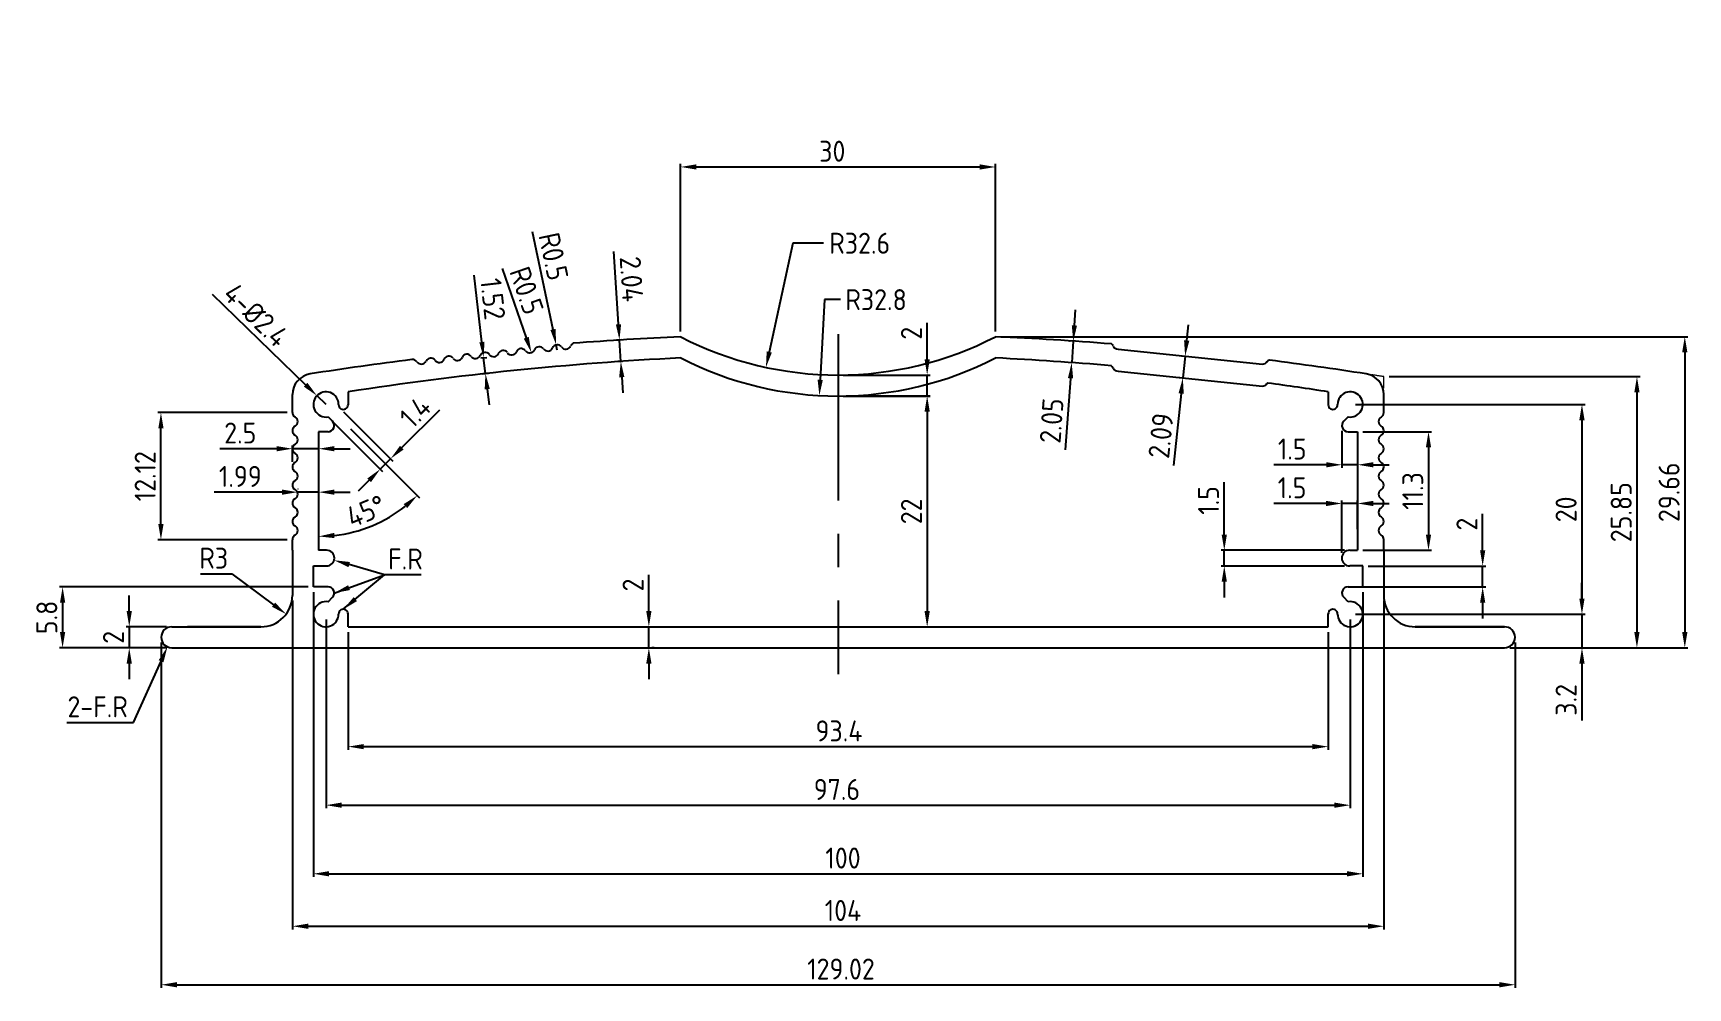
# Model space of a CAD drawing. Header units: millimetres. Extents: x 683 to 840, y 432 to 523.
import ezdxf

# ---------------------------------------------------------------- set-up
doc = ezdxf.new("R2010")
doc.units = ezdxf.units.MM
doc.header["$LTSCALE"] = 0.5
doc.linetypes.add('CENTER', pattern=[50.8, 31.75, -6.35, 6.35, -6.35])
doc.linetypes.add('HIDDEN', pattern=[9.525, 6.35, -3.175])
doc.layers.add('图层1', color=7, linetype='Continuous', lineweight=15)
doc.styles.get("Standard").update_dxf_attribs({"font": 'isocp2.shx'})
doc.dimstyles.new('比例1.5-1', dxfattribs={"dimtxt": 2, "dimasz": 1.5, "dimexe": 0.3, "dimexo": 0.5, "dimgap": 0.5, "dimtad": 1, "dimdsep": 46, "dimtxsty": 'Standard', "dimcen": 0, "dimclrd": 5, "dimclre": 5, "dimadec": 3, "dimazin": 2, "dimtfac": 1, "dimtmove": 0, "dimatfit": 3, "dimfxl": 0, "dimarcsym": 0})
doc.dimstyles.new('比例1.5-1$4', dxfattribs={"dimtxt": 2, "dimasz": 1.5, "dimexe": 0.3, "dimexo": 0.5, "dimgap": 0.5, "dimtad": 1, "dimtih": 1, "dimtoh": 1, "dimdsep": 46, "dimtxsty": 'Standard', "dimcen": 0, "dimclrd": 5, "dimclre": 5, "dimadec": 3, "dimazin": 2, "dimtfac": 1, "dimtofl": 0, "dimtmove": 0, "dimatfit": 3, "dimfxl": 0, "dimarcsym": 0})

# ---------------------------------------------------------------- blocks, each defined once
blk = doc.blocks.new('*D3')
at = {"layer": 'Defpoints', "color": 0}
for p in [(712.71, 466.12), (806.1, 466.12), (806.1, 454.7)]:
    blk.add_point(p, dxfattribs=at)
at = {"layer": '图层1', "color": 5, "lineweight": -2}
for p, q in [((712.71, 465.62), (712.71, 454.4)), ((806.1, 465.62), (806.1, 454.4)), ((714.21, 454.7), (804.6, 454.7))]:
    blk.add_line(p, q, dxfattribs=at)
at = {"layer": '图层1', "color": 5}
for points in [[(714.21, 454.95), (714.21, 454.45), (712.71, 454.7)], [(804.6, 454.95), (804.6, 454.45), (806.1, 454.7)]]:
    blk.add_solid(points, dxfattribs=at)
at = {"layer": '图层1', "color": 0, "insert": (759.49, 456.2), "char_height": 2, "attachment_point": 5}
blk.add_mtext('93.4', dxfattribs=at)
blk = doc.blocks.new('*D4')
at = {"layer": 'Defpoints', "color": 0}
for p in [(710.61, 467.32), (808.2, 467.32), (808.2, 449.12)]:
    blk.add_point(p, dxfattribs=at)
at = {"layer": '图层1', "color": 5, "lineweight": -2}
for p, q in [((710.61, 466.82), (710.61, 448.82)), ((808.2, 466.82), (808.2, 448.82)), ((712.11, 449.12), (806.7, 449.12))]:
    blk.add_line(p, q, dxfattribs=at)
at = {"layer": '图层1', "color": 5}
for points in [[(712.11, 449.37), (712.11, 448.87), (710.61, 449.12)], [(806.7, 449.37), (806.7, 448.87), (808.2, 449.12)]]:
    blk.add_solid(points, dxfattribs=at)
at = {"layer": '图层1', "color": 0, "insert": (759.29, 450.62), "char_height": 2, "attachment_point": 5}
blk.add_mtext('97.6', dxfattribs=at)
blk = doc.blocks.new('*D5')
at = {"layer": 'Defpoints', "color": 0}
for p in [(709.41, 469.92), (809.4, 469.92), (809.4, 442.58)]:
    blk.add_point(p, dxfattribs=at)
at = {"layer": '图层1', "color": 5, "lineweight": -2}
for p, q in [((709.41, 469.42), (709.41, 442.28)), ((809.4, 469.42), (809.4, 442.28)), ((710.91, 442.58), (807.9, 442.58))]:
    blk.add_line(p, q, dxfattribs=at)
at = {"layer": '图层1', "color": 5}
for points in [[(710.91, 442.83), (710.91, 442.33), (709.41, 442.58)], [(807.9, 442.83), (807.9, 442.33), (809.4, 442.58)]]:
    blk.add_solid(points, dxfattribs=at)
at = {"layer": '图层1', "color": 0, "insert": (759.87, 444.08), "char_height": 2, "attachment_point": 5}
blk.add_mtext('100', dxfattribs=at)
blk = doc.blocks.new('*D6')
at = {"layer": 'Defpoints', "color": 0}
for p in [(707.41, 469.12), (811.4, 469.12), (811.4, 437.58)]:
    blk.add_point(p, dxfattribs=at)
at = {"layer": '图层1', "color": 5, "lineweight": -2}
for p, q in [((707.41, 468.62), (707.41, 437.28)), ((811.4, 468.62), (811.4, 437.28)), ((708.91, 437.58), (809.9, 437.58))]:
    blk.add_line(p, q, dxfattribs=at)
at = {"layer": '图层1', "color": 5}
for points in [[(708.91, 437.83), (708.91, 437.33), (707.41, 437.58)], [(809.9, 437.83), (809.9, 437.33), (811.4, 437.58)]]:
    blk.add_solid(points, dxfattribs=at)
at = {"layer": '图层1', "color": 0, "insert": (759.87, 439.08), "char_height": 2, "attachment_point": 5}
blk.add_mtext('104', dxfattribs=at)
blk = doc.blocks.new('*D1')
at = {"layer": 'Defpoints', "color": 0}
for p in [(694.9, 465.14), (823.92, 465.14), (823.92, 432)]:
    blk.add_point(p, dxfattribs=at)
at = {"layer": '图层1', "color": 5, "lineweight": -2}
for p, q in [((694.9, 464.64), (694.9, 431.7)), ((823.92, 464.64), (823.92, 431.7)), ((696.4, 432), (822.42, 432))]:
    blk.add_line(p, q, dxfattribs=at)
at = {"layer": '图层1', "color": 5}
for points in [[(696.4, 432.25), (696.4, 431.75), (694.9, 432)], [(822.42, 432.25), (822.42, 431.75), (823.92, 432)]]:
    blk.add_solid(points, dxfattribs=at)
at = {"layer": '图层1', "color": 0, "insert": (759.68, 433.5), "char_height": 2, "attachment_point": 5}
blk.add_mtext('129.02', dxfattribs=at)
blk = doc.blocks.new('*D7')
at = {"layer": 'Defpoints', "color": 0}
for p in [(808.9, 484.72), (808.9, 473.42), (815.66, 473.42)]:
    blk.add_point(p, dxfattribs=at)
at = {"layer": '图层1', "color": 5, "lineweight": -2}
for p, q in [((809.4, 484.72), (815.96, 484.72)), ((815.66, 483.22), (815.66, 474.92)), ((809.4, 473.42), (815.96, 473.42))]:
    blk.add_line(p, q, dxfattribs=at)
at = {"layer": '图层1', "color": 5}
for points in [[(815.41, 483.22), (815.91, 483.22), (815.66, 484.72)], [(815.41, 474.92), (815.91, 474.92), (815.66, 473.42)]]:
    blk.add_solid(points, dxfattribs=at)
at = {"layer": '图层1', "color": 0, "insert": (814.16, 479.07), "char_height": 2, "attachment_point": 5, "rotation": 90}
blk.add_mtext('11.3', dxfattribs=at)
blk = doc.blocks.new('*D8')
at = {"layer": 'Defpoints', "color": 0}
for p in [(809.4, 471.92), (820.82, 471.92), (807.63, 469.92)]:
    blk.add_point(p, dxfattribs=at)
at = {"layer": '图层1', "color": 5, "lineweight": -2}
for p, q in [((820.82, 473.42), (820.82, 476.89)), ((809.9, 471.92), (821.12, 471.92)), ((820.82, 469.92), (820.82, 471.92)), ((808.13, 469.92), (821.12, 469.92)), ((820.82, 468.42), (820.82, 466.92))]:
    blk.add_line(p, q, dxfattribs=at)
at = {"layer": '图层1', "color": 5}
for points in [[(820.57, 473.42), (821.07, 473.42), (820.82, 471.92)], [(820.57, 468.42), (821.07, 468.42), (820.82, 469.92)]]:
    blk.add_solid(points, dxfattribs=at)
at = {"layer": '图层1', "color": 0, "insert": (819.32, 475.91), "char_height": 2, "attachment_point": 5, "rotation": 90}
blk.add_mtext('2', dxfattribs=at)
blk = doc.blocks.new('*D9')
at = {"layer": 'Defpoints', "color": 0}
for p in [(796.2, 473.42), (808.15, 473.42), (808.15, 471.92)]:
    blk.add_point(p, dxfattribs=at)
at = {"layer": '图层1', "color": 5, "lineweight": -2}
for p, q in [((796.2, 474.92), (796.2, 479.91)), ((807.65, 473.42), (795.9, 473.42)), ((796.2, 471.92), (796.2, 473.42)), ((807.65, 471.92), (795.9, 471.92)), ((796.2, 470.42), (796.2, 468.92))]:
    blk.add_line(p, q, dxfattribs=at)
at = {"layer": '图层1', "color": 5}
for points in [[(795.95, 474.92), (796.45, 474.92), (796.2, 473.42)], [(795.95, 470.42), (796.45, 470.42), (796.2, 471.92)]]:
    blk.add_solid(points, dxfattribs=at)
at = {"layer": '图层1', "color": 0, "insert": (794.7, 478.17), "char_height": 2, "attachment_point": 5, "rotation": 90}
blk.add_mtext('1.5', dxfattribs=at)
blk = doc.blocks.new('*D10')
at = {"layer": 'Defpoints', "color": 0}
for p in [(808.2, 487.32), (808.2, 467.32), (830.28, 467.32)]:
    blk.add_point(p, dxfattribs=at)
at = {"layer": '图层1', "color": 5, "lineweight": -2}
for p, q in [((808.7, 487.32), (830.58, 487.32)), ((830.28, 485.82), (830.28, 468.82)), ((808.7, 467.32), (830.58, 467.32))]:
    blk.add_line(p, q, dxfattribs=at)
at = {"layer": '图层1', "color": 5}
for points in [[(830.03, 485.82), (830.53, 485.82), (830.28, 487.32)], [(830.03, 468.82), (830.53, 468.82), (830.28, 467.32)]]:
    blk.add_solid(points, dxfattribs=at)
at = {"layer": '图层1', "color": 0, "insert": (828.77, 477.32), "char_height": 2, "attachment_point": 5, "rotation": 90}
blk.add_mtext('20', dxfattribs=at)
blk = doc.blocks.new('*D11')
at = {"layer": 'Defpoints', "color": 0}
for p in [(811.4, 489.97), (822.9, 464.12), (835.52, 464.12)]:
    blk.add_point(p, dxfattribs=at)
at = {"layer": '图层1', "color": 5, "lineweight": -2}
for p, q in [((811.9, 489.97), (835.82, 489.97)), ((835.52, 488.47), (835.52, 465.62)), ((823.4, 464.12), (835.82, 464.12))]:
    blk.add_line(p, q, dxfattribs=at)
at = {"layer": '图层1', "color": 5}
for points in [[(835.27, 488.47), (835.77, 488.47), (835.52, 489.97)], [(835.27, 465.62), (835.77, 465.62), (835.52, 464.12)]]:
    blk.add_solid(points, dxfattribs=at)
at = {"layer": '图层1', "color": 0, "insert": (834.02, 477.05), "char_height": 2, "attachment_point": 5, "rotation": 90}
blk.add_mtext('25.85', dxfattribs=at)
blk = doc.blocks.new('*D12')
at = {"layer": 'Defpoints', "color": 0}
for p in [(774.4, 493.78), (822.9, 464.12), (840.08, 464.12)]:
    blk.add_point(p, dxfattribs=at)
at = {"layer": '图层1', "color": 5, "lineweight": -2}
for p, q in [((774.9, 493.78), (840.38, 493.78)), ((840.08, 492.28), (840.08, 465.62)), ((823.4, 464.12), (840.38, 464.12))]:
    blk.add_line(p, q, dxfattribs=at)
at = {"layer": '图层1', "color": 5}
for points in [[(839.83, 492.28), (840.33, 492.28), (840.08, 493.78)], [(839.83, 465.62), (840.33, 465.62), (840.08, 464.12)]]:
    blk.add_solid(points, dxfattribs=at)
at = {"layer": '图层1', "color": 0, "insert": (838.58, 478.95), "char_height": 2, "attachment_point": 5, "rotation": 90}
blk.add_mtext('29.66', dxfattribs=at)
blk = doc.blocks.new('*D13')
at = {"layer": 'Defpoints', "color": 0}
for p in [(774.4, 509.96), (744.4, 493.78), (774.4, 493.78)]:
    blk.add_point(p, dxfattribs=at)
at = {"layer": '图层1', "color": 5, "lineweight": -2}
for p, q in [((744.4, 494.28), (744.4, 510.26)), ((745.9, 509.96), (772.9, 509.96)), ((774.4, 494.28), (774.4, 510.26))]:
    blk.add_line(p, q, dxfattribs=at)
at = {"layer": '图层1', "color": 5}
for points in [[(745.9, 510.21), (745.9, 509.71), (744.4, 509.96)], [(772.9, 510.21), (772.9, 509.71), (774.4, 509.96)]]:
    blk.add_solid(points, dxfattribs=at)
at = {"layer": '图层1', "color": 0, "insert": (758.85, 511.46), "char_height": 2, "attachment_point": 5}
blk.add_mtext('30', dxfattribs=at)
blk = doc.blocks.new('*D14')
at = {"layer": 'Defpoints', "color": 0}
for p in [(759.4, 522.72), (752.53, 490.86)]:
    blk.add_point(p, dxfattribs=at)
at = {"layer": '图层1', "color": 5, "lineweight": -2}
for p, q in [((755.08, 502.69), (752.85, 492.32)), ((758.01, 502.69), (755.08, 502.69))]:
    blk.add_line(p, q, dxfattribs=at)
at = {"layer": '图层1', "color": 5}
blk.add_solid([(752.6, 492.38), (753.09, 492.27), (752.53, 490.86)], dxfattribs=at)
at = {"layer": '图层1', "color": 0, "insert": (761.46, 502.69), "char_height": 2, "attachment_point": 5}
blk.add_mtext('R32.6', dxfattribs=at)
blk = doc.blocks.new('*D15')
at = {"layer": 'Defpoints', "color": 0}
for p in [(695.91, 466.12), (691.86, 464.12), (695.91, 464.12)]:
    blk.add_point(p, dxfattribs=at)
at = {"layer": '图层1', "color": 5, "lineweight": -2}
for p, q in [((691.86, 467.62), (691.86, 469.12)), ((695.41, 466.12), (691.56, 466.12)), ((691.86, 466.12), (691.86, 464.12)), ((695.41, 464.12), (691.56, 464.12)), ((691.86, 462.62), (691.86, 461.12))]:
    blk.add_line(p, q, dxfattribs=at)
at = {"layer": '图层1', "color": 5}
for points in [[(691.61, 467.62), (692.11, 467.62), (691.86, 466.12)], [(691.61, 462.62), (692.11, 462.62), (691.86, 464.12)]]:
    blk.add_solid(points, dxfattribs=at)
at = {"layer": '图层1', "color": 0, "insert": (690.36, 465.12), "char_height": 2, "attachment_point": 5, "rotation": 90}
blk.add_mtext('2', dxfattribs=at)
blk = doc.blocks.new('*D16')
at = {"layer": 'Defpoints', "color": 0}
for p in [(709.41, 469.92), (685.51, 464.12), (695.91, 464.12)]:
    blk.add_point(p, dxfattribs=at)
at = {"layer": '图层1', "color": 5, "lineweight": -2}
for p, q in [((708.91, 469.92), (685.21, 469.92)), ((685.51, 468.42), (685.51, 465.62)), ((695.41, 464.12), (685.21, 464.12))]:
    blk.add_line(p, q, dxfattribs=at)
at = {"layer": '图层1', "color": 5}
for points in [[(685.26, 468.42), (685.76, 468.42), (685.51, 469.92)], [(685.26, 465.62), (685.76, 465.62), (685.51, 464.12)]]:
    blk.add_solid(points, dxfattribs=at)
at = {"layer": '图层1', "color": 0, "insert": (684.01, 467.02), "char_height": 2, "attachment_point": 5, "rotation": 90}
blk.add_mtext('5.8', dxfattribs=at)
blk = doc.blocks.new('*D17')
at = {"layer": 'Defpoints', "color": 0}
for p in [(694.88, 486.54), (707.41, 486.54), (707.41, 474.42)]:
    blk.add_point(p, dxfattribs=at)
at = {"layer": '图层1', "color": 5, "lineweight": -2}
for p, q in [((706.91, 486.54), (694.58, 486.54)), ((694.88, 475.92), (694.88, 485.04)), ((706.91, 474.42), (694.58, 474.42))]:
    blk.add_line(p, q, dxfattribs=at)
at = {"layer": '图层1', "color": 5}
for points in [[(694.63, 485.04), (695.13, 485.04), (694.88, 486.54)], [(694.63, 475.92), (695.13, 475.92), (694.88, 474.42)]]:
    blk.add_solid(points, dxfattribs=at)
at = {"layer": '图层1', "color": 0, "insert": (693.38, 480.48), "char_height": 2, "attachment_point": 5, "rotation": 90}
blk.add_mtext('12.12', dxfattribs=at)
blk = doc.blocks.new('*D2')
at = {"layer": 'Defpoints', "color": 0}
for p in [(759.67, 488.13), (759.67, 466.12), (767.89, 466.12)]:
    blk.add_point(p, dxfattribs=at)
at = {"layer": '图层1', "color": 5, "lineweight": -2}
for p, q in [((760.17, 488.13), (768.19, 488.13)), ((767.89, 486.63), (767.89, 467.62)), ((760.17, 466.12), (768.19, 466.12))]:
    blk.add_line(p, q, dxfattribs=at)
at = {"layer": '图层1', "color": 5}
for points in [[(767.64, 486.63), (768.14, 486.63), (767.89, 488.13)], [(767.64, 467.62), (768.14, 467.62), (767.89, 466.12)]]:
    blk.add_solid(points, dxfattribs=at)
at = {"layer": '图层1', "color": 0, "insert": (766.39, 477.13), "char_height": 2, "attachment_point": 5, "rotation": 90}
blk.add_mtext('22', dxfattribs=at)
blk = doc.blocks.new('*D18')
at = {"layer": 'Defpoints', "color": 0}
for p in [(826.55, 467.32), (826.82, 464.12), (830.28, 464.12)]:
    blk.add_point(p, dxfattribs=at)
at = {"layer": '图层1', "color": 5, "lineweight": -2}
for p, q in [((830.28, 468.82), (830.28, 470.32)), ((827.05, 467.32), (830.58, 467.32)), ((830.28, 467.32), (830.28, 464.12)), ((827.32, 464.12), (830.58, 464.12)), ((830.28, 462.62), (830.28, 457.2))]:
    blk.add_line(p, q, dxfattribs=at)
at = {"layer": '图层1', "color": 5}
for points in [[(830.03, 468.82), (830.53, 468.82), (830.28, 467.32)], [(830.03, 462.62), (830.53, 462.62), (830.28, 464.12)]]:
    blk.add_solid(points, dxfattribs=at)
at = {"layer": '图层1', "color": 0, "insert": (828.77, 459.16), "char_height": 2, "attachment_point": 5, "rotation": 90}
blk.add_mtext('3.2', dxfattribs=at)
blk = doc.blocks.new('*D19')
at = {"layer": 'Defpoints', "color": 0}
for p in [(741.37, 466.12), (741.57, 466.12), (741.37, 464.12)]:
    blk.add_point(p, dxfattribs=at)
at = {"layer": '图层1', "color": 5, "lineweight": -2}
for p, q in [((741.37, 467.62), (741.37, 471.09)), ((741.07, 466.12), (741.07, 466.12)), ((741.37, 464.12), (741.37, 466.12)), ((741.87, 464.12), (741.67, 464.12)), ((741.37, 462.62), (741.37, 461.12))]:
    blk.add_line(p, q, dxfattribs=at)
at = {"layer": '图层1', "color": 5}
for points in [[(741.12, 467.62), (741.62, 467.62), (741.37, 466.12)], [(741.12, 462.62), (741.62, 462.62), (741.37, 464.12)]]:
    blk.add_solid(points, dxfattribs=at)
at = {"layer": '图层1', "color": 0, "insert": (739.87, 470.11), "char_height": 2, "attachment_point": 5, "rotation": 90}
blk.add_mtext('2', dxfattribs=at)
blk = doc.blocks.new('*D20')
at = {"layer": 'Defpoints', "color": 0}
for p in [(759.4, 490.12), (767.89, 490.12), (759.4, 488.12)]:
    blk.add_point(p, dxfattribs=at)
at = {"layer": '图层1', "color": 5, "lineweight": -2}
for p, q in [((767.89, 491.62), (767.89, 495.1)), ((759.9, 490.12), (768.19, 490.12)), ((767.89, 488.12), (767.89, 490.12)), ((759.9, 488.12), (768.19, 488.12)), ((767.89, 486.62), (767.89, 485.12))]:
    blk.add_line(p, q, dxfattribs=at)
at = {"layer": '图层1', "color": 5}
for points in [[(767.64, 491.62), (768.14, 491.62), (767.89, 490.12)], [(767.64, 486.62), (768.14, 486.62), (767.89, 488.12)]]:
    blk.add_solid(points, dxfattribs=at)
at = {"layer": '图层1', "color": 0, "insert": (766.39, 494.11), "char_height": 2, "attachment_point": 5, "rotation": 90}
blk.add_mtext('2', dxfattribs=at)
blk = doc.blocks.new('*D21')
at = {"layer": 'Defpoints', "color": 0}
for p in [(759.4, 520.93), (757.62, 488.17)]:
    blk.add_point(p, dxfattribs=at)
at = {"layer": '图层1', "color": 5, "lineweight": -2}
for p, q in [((758.12, 497.31), (757.7, 489.67)), ((759.62, 497.31), (758.12, 497.31))]:
    blk.add_line(p, q, dxfattribs=at)
at = {"layer": '图层1', "color": 5}
blk.add_solid([(757.45, 489.68), (757.95, 489.66), (757.62, 488.17)], dxfattribs=at)
at = {"layer": '图层1', "color": 0, "insert": (763.02, 497.31), "char_height": 2, "attachment_point": 5}
blk.add_mtext('R32.8', dxfattribs=at)
blk = doc.blocks.new('*D22')
at = {"layer": 'Defpoints', "color": 0}
for p in [(738.57, 493.46), (739.23, 493.5), (739.35, 491.46)]:
    blk.add_point(p, dxfattribs=at)
at = {"layer": '图层1', "color": 5, "lineweight": -2}
for p, q in [((738.48, 494.96), (738.05, 501.89)), ((738.73, 493.47), (738.28, 493.44)), ((738.7, 491.42), (738.57, 493.46)), ((738.85, 491.43), (738.4, 491.4)), ((738.79, 489.93), (738.89, 488.43))]:
    blk.add_line(p, q, dxfattribs=at)
at = {"layer": '图层1', "color": 5}
for points in [[(738.73, 494.97), (738.23, 494.94), (738.57, 493.46)], [(739.04, 489.94), (738.54, 489.91), (738.7, 491.42)]]:
    blk.add_solid(points, dxfattribs=at)
at = {"layer": '图层1', "color": 0, "insert": (739.72, 499.27), "char_height": 2, "attachment_point": 5, "rotation": 273.5381}
blk.add_mtext('2.04', dxfattribs=at)
blk = doc.blocks.new('*D23')
at = {"layer": 'Defpoints', "color": 0}
for p in [(792.63, 491.91), (792.25, 489.85), (792.41, 489.83)]:
    blk.add_point(p, dxfattribs=at)
at = {"layer": '图层1', "color": 5, "lineweight": -2}
for p, q in [((792.62, 493.41), (792.78, 494.91)), ((792.13, 491.96), (792.17, 491.95)), ((792.47, 491.92), (792.25, 489.85)), ((791.91, 489.88), (791.95, 489.88)), ((792.09, 488.35), (791.37, 481.5))]:
    blk.add_line(p, q, dxfattribs=at)
at = {"layer": '图层1', "color": 5}
for points in [[(792.37, 493.44), (792.87, 493.39), (792.47, 491.92)], [(791.84, 488.38), (792.34, 488.33), (792.25, 489.85)]]:
    blk.add_solid(points, dxfattribs=at)
at = {"layer": '图层1', "color": 0, "insert": (790.16, 484.34), "char_height": 2, "attachment_point": 5, "rotation": 83.9986}
blk.add_mtext('2.09', dxfattribs=at)
blk = doc.blocks.new('*D24')
at = {"layer": 'Defpoints', "color": 0}
for p in [(781.96, 493.35), (781.66, 491.31), (781.81, 491.3)]:
    blk.add_point(p, dxfattribs=at)
at = {"layer": '图层1', "color": 5, "lineweight": -2}
for p, q in [((781.92, 494.85), (782.03, 496.35)), ((781.46, 493.38), (781.51, 493.38)), ((781.81, 493.36), (781.66, 491.31)), ((781.31, 491.34), (781.36, 491.33)), ((781.55, 489.81), (781.05, 483))]:
    blk.add_line(p, q, dxfattribs=at)
at = {"layer": '图层1', "color": 5}
for points in [[(781.67, 494.87), (782.17, 494.84), (781.81, 493.36)], [(781.3, 489.83), (781.8, 489.8), (781.66, 491.31)]]:
    blk.add_solid(points, dxfattribs=at)
at = {"layer": '图层1', "color": 0, "insert": (779.75, 485.77), "char_height": 2, "attachment_point": 5, "rotation": 85.7825}
blk.add_mtext('2.05', dxfattribs=at)
blk = doc.blocks.new('*D25')
at = {"layer": 'Defpoints', "color": 0}
for p in [(732.54, 493), (732.65, 492.51)]:
    blk.add_point(p, dxfattribs=at)
at = {"layer": '图层1', "color": 5, "lineweight": -2}
for p, q in [((730.26, 503.8), (732.23, 494.47)), ((732.65, 492.51), (732.54, 493))]:
    blk.add_line(p, q, dxfattribs=at)
at = {"layer": '图层1', "color": 5}
blk.add_solid([(732.48, 494.52), (731.99, 494.42), (732.54, 493)], dxfattribs=at)
at = {"layer": '图层1', "color": 0, "insert": (732.29, 501.43), "char_height": 2, "attachment_point": 5, "rotation": 281.9519}
blk.add_mtext('R0.5', dxfattribs=at)
blk = doc.blocks.new('*D26')
at = {"layer": 'Defpoints', "color": 0}
for p in [(724.85, 491.69), (725.02, 490.18), (725.8, 490.27)]:
    blk.add_point(p, dxfattribs=at)
at = {"layer": '图层1', "color": 5, "lineweight": -2}
for p, q in [((725.46, 493.27), (724.74, 499.65)), ((725.35, 491.75), (725.93, 491.81)), ((725.8, 490.27), (725.63, 491.78)), ((725.52, 490.23), (726.1, 490.3)), ((725.97, 488.78), (726.14, 487.29))]:
    blk.add_line(p, q, dxfattribs=at)
at = {"layer": '图层1', "color": 5}
for points in [[(725.71, 493.3), (725.22, 493.24), (725.63, 491.78)], [(726.22, 488.8), (725.73, 488.75), (725.8, 490.27)]]:
    blk.add_solid(points, dxfattribs=at)
at = {"layer": '图层1', "color": 0, "insert": (726.51, 497.37), "char_height": 2, "attachment_point": 5, "rotation": 276.479}
blk.add_mtext('1.52', dxfattribs=at)
blk = doc.blocks.new('*D27')
at = {"layer": 'Defpoints', "color": 0}
for p in [(707.41, 483.1), (707.41, 481.36), (709.91, 479.67)]:
    blk.add_point(p, dxfattribs=at)
at = {"layer": '图层1', "color": 5, "lineweight": -2}
for p, q in [((705.91, 483.1), (700.48, 483.1)), ((707.41, 481.86), (707.41, 483.4)), ((709.91, 483.1), (707.41, 483.1)), ((709.91, 480.17), (709.91, 483.4)), ((711.41, 483.1), (712.91, 483.1))]:
    blk.add_line(p, q, dxfattribs=at)
at = {"layer": '图层1', "color": 5}
for points in [[(705.91, 483.35), (705.91, 482.85), (707.41, 483.1)], [(711.41, 483.35), (711.41, 482.85), (709.91, 483.1)]]:
    blk.add_solid(points, dxfattribs=at)
at = {"layer": '图层1', "color": 0, "insert": (702.44, 484.6), "char_height": 2, "attachment_point": 5}
blk.add_mtext('2.5', dxfattribs=at)
blk = doc.blocks.new('*D28')
at = {"layer": 'Defpoints', "color": 0}
for p in [(707.91, 478.96), (707.91, 478.77), (709.91, 478.47)]:
    blk.add_point(p, dxfattribs=at)
at = {"layer": '图层1', "color": 5, "lineweight": -2}
for p, q in [((706.41, 478.96), (699.96, 478.96)), ((707.91, 479.27), (707.91, 479.26)), ((709.91, 478.96), (707.91, 478.96)), ((709.91, 478.97), (709.91, 479.26)), ((711.41, 478.96), (712.91, 478.96))]:
    blk.add_line(p, q, dxfattribs=at)
at = {"layer": '图层1', "color": 5}
for points in [[(706.41, 479.21), (706.41, 478.71), (707.91, 478.96)], [(711.41, 479.21), (711.41, 478.71), (709.91, 478.96)]]:
    blk.add_solid(points, dxfattribs=at)
at = {"layer": '图层1', "color": 0, "insert": (702.44, 480.46), "char_height": 2, "attachment_point": 5}
blk.add_mtext('1.99', dxfattribs=at)
blk = doc.blocks.new('*D29')
at = {"layer": 'Defpoints', "color": 0}
for p in [(704.41, 469.12), (706.81, 467.33)]:
    blk.add_point(p, dxfattribs=at)
at = {"layer": '图层1', "color": 5, "lineweight": -2}
for p, q in [((698.66, 471.17), (701.65, 471.17)), ((701.65, 471.17), (705.61, 468.23))]:
    blk.add_line(p, q, dxfattribs=at)
at = {"layer": '图层1', "color": 5}
blk.add_solid([(705.76, 468.43), (705.46, 468.03), (706.81, 467.33)], dxfattribs=at)
at = {"layer": '图层1', "color": 0, "insert": (699.91, 472.67), "char_height": 2, "attachment_point": 5}
blk.add_mtext('R3', dxfattribs=at)
blk = doc.blocks.new('*D30')
at = {"layer": 'Defpoints', "color": 0}
for p in [(709.74, 488.16), (710.61, 487.32)]:
    blk.add_point(p, dxfattribs=at)
at = {"layer": '图层1', "color": 5, "lineweight": -2}
for p, q in [((699.75, 497.83), (708.67, 489.2)), ((710.61, 487.32), (709.74, 488.16))]:
    blk.add_line(p, q, dxfattribs=at)
at = {"layer": '图层1', "color": 5}
blk.add_solid([(708.84, 489.38), (708.49, 489.02), (709.74, 488.16)], dxfattribs=at)
at = {"layer": '图层1', "color": 0, "insert": (703.95, 495.85), "char_height": 2, "attachment_point": 5, "rotation": 315.9496}
blk.add_mtext('4-%%C2.4', dxfattribs=at)
blk = doc.blocks.new('*D31')
at = {"layer": 'Defpoints', "color": 0}
for p in [(710.61, 487.32), (709.91, 484.72), (712.58, 485.35), (713.34, 475.19), (709.91, 473.42)]:
    blk.add_point(p, dxfattribs=at)
at = {"layer": '图层1', "color": 5, "lineweight": -2}
blk.add_line((712.93, 485), (719.51, 478.42), dxfattribs=at)
blk.add_arc((709.91, 488.02), 13.28, 276.4739, 308.5261, dxfattribs=at)
at = {"layer": '图层1', "color": 5}
for points in [[(718.01, 477.82), (718.35, 477.45), (719.3, 478.63)], [(711.42, 474.58), (711.39, 475.08), (709.91, 474.74)]]:
    blk.add_solid(points, dxfattribs=at)
at = {"layer": '图层1', "color": 0, "insert": (714.42, 477.14), "char_height": 2, "attachment_point": 5, "rotation": 22.5}
blk.add_mtext('45°', dxfattribs=at)
blk = doc.blocks.new('*D32')
at = {"layer": 'Defpoints', "color": 0}
for p in [(710.95, 485.99), (711.94, 486.98), (715.78, 481.16)]:
    blk.add_point(p, dxfattribs=at)
at = {"layer": '图层1', "color": 5, "lineweight": -2}
for p, q in [((712.29, 486.63), (716.99, 481.93)), ((717.83, 483.21), (721.44, 486.81)), ((711.3, 485.64), (716, 480.94)), ((715.78, 481.16), (716.77, 482.15)), ((714.72, 480.1), (713.66, 479.04))]:
    blk.add_line(p, q, dxfattribs=at)
at = {"layer": '图层1', "color": 5}
for points in [[(717.66, 483.38), (718.01, 483.03), (716.77, 482.15)], [(714.55, 480.27), (714.9, 479.92), (715.78, 481.16)]]:
    blk.add_solid(points, dxfattribs=at)
at = {"layer": '图层1', "color": 0, "insert": (719.11, 486.6), "char_height": 2, "attachment_point": 5, "rotation": 45}
blk.add_mtext('1.4', dxfattribs=at)
blk = doc.blocks.new('*D33')
at = {"layer": 'Defpoints', "color": 0}
for p in [(730.01, 492.73), (730.18, 492.26)]:
    blk.add_point(p, dxfattribs=at)
at = {"layer": '图层1', "color": 5, "lineweight": -2}
blk.add_line((727.41, 500.28), (729.69, 493.68), dxfattribs=at)
at = {"layer": '图层1', "color": 5}
blk.add_solid([(729.93, 493.76), (729.45, 493.6), (730.18, 492.26)], dxfattribs=at)
at = {"layer": '图层1', "color": 0, "insert": (729.72, 498.18), "char_height": 2, "attachment_point": 5, "rotation": 289.0203}
blk.add_mtext('R0.5', dxfattribs=at)
blk = doc.blocks.new('*D34')
at = {"layer": 'Defpoints', "color": 0}
for p in [(710.66, 472.67), (711.38, 472.47)]:
    blk.add_point(p, dxfattribs=at)
at = {"layer": '图层1', "color": 5, "lineweight": -2}
for p, q in [((716.18, 471.09), (712.82, 472.05)), ((719.68, 471.09), (716.18, 471.09))]:
    blk.add_line(p, q, dxfattribs=at)
at = {"layer": '图层1', "color": 5}
blk.add_solid([(712.89, 472.3), (712.75, 471.81), (711.38, 472.47)], dxfattribs=at)
at = {"layer": '图层1', "color": 0, "insert": (718.18, 472.59), "char_height": 2, "attachment_point": 5}
blk.add_mtext('F.R', dxfattribs=at)
blk = doc.blocks.new('*D35')
at = {"layer": 'Defpoints', "color": 0}
for p in [(695.5, 464.21), (695.91, 465.12)]:
    blk.add_point(p, dxfattribs=at)
at = {"layer": '图层1', "color": 5, "lineweight": -2}
for p, q in [((692.28, 457), (694.89, 462.84)), ((685.93, 457), (692.28, 457))]:
    blk.add_line(p, q, dxfattribs=at)
at = {"layer": '图层1', "color": 5}
blk.add_solid([(694.66, 462.94), (695.12, 462.74), (695.5, 464.21)], dxfattribs=at)
at = {"layer": '图层1', "color": 0, "insert": (688.85, 458.5), "char_height": 2, "attachment_point": 5}
blk.add_mtext('2-F.R', dxfattribs=at)
blk = doc.blocks.new('*D36')
at = {"layer": 'Defpoints', "color": 0}
for p in [(808.9, 477.88), (808.9, 474.94), (807.4, 472.67)]:
    blk.add_point(p, dxfattribs=at)
at = {"layer": '图层1', "color": 5, "lineweight": -2}
for p, q in [((805.9, 477.88), (800.92, 477.88)), ((807.4, 473.17), (807.4, 478.18)), ((808.9, 477.88), (807.4, 477.88)), ((808.9, 475.44), (808.9, 478.18)), ((810.4, 477.88), (811.9, 477.88))]:
    blk.add_line(p, q, dxfattribs=at)
at = {"layer": '图层1', "color": 5}
for points in [[(805.9, 478.13), (805.9, 477.63), (807.4, 477.88)], [(810.4, 478.13), (810.4, 477.63), (808.9, 477.88)]]:
    blk.add_solid(points, dxfattribs=at)
at = {"layer": '图层1', "color": 0, "insert": (802.66, 479.38), "char_height": 2, "attachment_point": 5}
blk.add_mtext('1.5', dxfattribs=at)
blk = doc.blocks.new('*D37')
at = {"layer": 'Defpoints', "color": 0}
for p in [(807.41, 485.3), (808.9, 482.89), (807.41, 481.57)]:
    blk.add_point(p, dxfattribs=at)
at = {"layer": '图层1', "color": 5, "lineweight": -2}
for p, q in [((807.41, 484.8), (807.41, 481.27)), ((805.91, 481.57), (800.93, 481.57)), ((808.9, 481.57), (807.41, 481.57)), ((808.9, 482.39), (808.9, 481.27)), ((810.4, 481.57), (811.9, 481.57))]:
    blk.add_line(p, q, dxfattribs=at)
at = {"layer": '图层1', "color": 5}
for points in [[(805.91, 481.82), (805.91, 481.32), (807.41, 481.57)], [(810.4, 481.82), (810.4, 481.32), (808.9, 481.57)]]:
    blk.add_solid(points, dxfattribs=at)
at = {"layer": '图层1', "color": 0, "insert": (802.67, 483.07), "char_height": 2, "attachment_point": 5}
blk.add_mtext('1.5', dxfattribs=at)

msp = doc.modelspace()

# ---------------------------------------------------------------- linework, layer by layer
at = {"color": 1, "linetype": 'CENTER'}
msp.add_line((759.403, 494.027), (759.403, 461.603), dxfattribs=at)
for p, q in [((786.082, 492.594), (799.836, 491.148)), ((722.255, 491.921), (722.255, 491.924)), ((722.255, 491.924), (722.256, 491.92)), ((785.461, 490.986), (785.461, 491.008)), ((786.082, 490.494), (799.836, 489.048)), ((799.837, 491.175), (799.836, 491.148)), ((709.283, 490.266), (709.283, 490.26)), ((799.837, 489.075), (799.836, 489.048)), ((800.349, 489.36), (800.349, 489.36)), ((707.406, 488.124), (707.406, 488.264)), ((707.406, 486.543), (707.406, 488.255)), ((712.706, 488.524), (712.706, 487.324)), ((712.706, 488.524), (712.706, 487.324)), ((712.706, 488.524), (712.706, 487.324)), ((712.706, 488.524), (712.706, 487.3)), ((806.1, 488.524), (806.1, 487.3)), ((806.1, 488.524), (806.1, 487.324)), ((806.1, 488.524), (806.1, 487.324)), ((806.1, 488.524), (806.1, 487.324)), ((811.403, 486.543), (811.403, 488.261)), ((707.409, 486.543), (707.406, 486.543)), ((710.8, 486.14), (711.226, 485.714)), ((808.006, 486.14), (807.58, 485.714)), ((811.4, 486.543), (811.403, 486.543)), ((709.906, 484.724), (709.906, 473.424)), ((710.816, 484.724), (709.906, 484.724)), ((710.816, 484.724), (709.906, 484.724)), ((710.806, 484.724), (710.816, 484.724)), ((807.99, 484.724), (808.9, 484.724)), ((808, 484.724), (807.99, 484.724)), ((807.99, 484.724), (808.9, 484.724)), ((808.9, 484.724), (808.9, 473.424)), ((707.406, 473.424), (707.406, 474.424)), ((707.406, 474.424), (707.41, 474.424)), ((707.406, 473.424), (707.406, 469.124)), ((710.656, 473.424), (709.906, 473.424)), ((808.15, 473.424), (808.9, 473.424)), ((811.403, 474.424), (811.4, 474.424)), ((811.403, 473.424), (811.403, 474.424)), ((811.403, 473.424), (811.403, 469.124)), ((709.406, 469.924), (709.406, 471.924)), ((709.406, 471.924), (710.656, 471.924)), ((709.406, 471.924), (710.656, 471.924)), ((709.406, 469.924), (709.406, 471.924)), ((809.4, 471.924), (808.15, 471.924)), ((809.4, 471.924), (808.15, 471.924)), ((809.4, 469.924), (809.4, 471.924)), ((809.4, 469.924), (809.4, 471.924)), ((710.816, 469.924), (709.406, 469.924)), ((710.816, 469.924), (709.906, 469.924)), ((710.806, 469.924), (710.816, 469.924)), ((807.99, 469.924), (809.4, 469.924)), ((808, 469.924), (807.99, 469.924)), ((807.99, 469.924), (808.9, 469.924)), ((710.8, 468.508), (711.226, 468.934)), ((808.006, 468.508), (807.58, 468.934)), ((712.706, 466.124), (712.706, 467.347)), ((712.706, 466.124), (712.706, 467.324)), ((712.706, 466.124), (712.706, 467.324)), ((712.706, 466.124), (712.706, 467.324)), ((806.1, 466.124), (806.1, 467.347)), ((806.1, 466.124), (806.1, 467.324)), ((806.1, 466.124), (806.1, 467.324)), ((806.1, 466.124), (806.1, 467.324)), ((695.906, 466.124), (704.406, 466.124)), ((695.906, 466.124), (704.406, 466.124)), ((704.406, 466.124), (697.406, 466.124)), ((712.706, 466.124), (806.103, 466.124)), ((814.403, 466.124), (822.903, 466.124)), ((822.903, 466.124), (814.403, 466.124)), ((822.903, 466.124), (814.403, 466.124)), ((814.403, 466.124), (821.403, 466.124)), ((695.906, 464.124), (822.903, 464.124))]:
    msp.add_line(p, q)
for centre, radius, start, end in [((759.423, 166.858), 327.266, 92.63028, 94.42627), ((759.403, 522.723), 32.599, 242.60717, 297.39934), ((759.423, 166.858), 327.266, 85.4366, 87.37623), ((724.045, 491.606), 0.5, 36.00292, 156.00292), ((724.853, 492.189), 0.5, 216.00292, 336.00292), ((725.765, 491.787), 0.5, 36.00292, 156.00292), ((726.574, 492.37), 0.5, 216.00292, 336.00292), ((727.486, 491.968), 0.5, 36.00292, 156.00292), ((728.294, 492.551), 0.5, 216.00292, 336.00292), ((729.206, 492.149), 0.5, 36.00292, 156.00292), ((730.015, 492.732), 0.5, 216.00292, 336.00292), ((730.927, 492.33), 0.5, 36.00292, 156.00292), ((731.735, 492.913), 0.5, 216.00292, 336.00292), ((732.647, 492.511), 0.5, 36.00292, 156.00292), ((733.456, 493.094), 0.5, 216.00292, 336.00292), ((734.37, 492.691), 0.5, 114.09573, 156.00292), ((785.155, 492.691), 0.5, 23.99708, 52.19505), ((786.069, 493.094), 0.5, 203.99708, 271.49274), ((759.423, 166.858), 327.266, 97.13117, 98.84562), ((759.405, 187.442), 304.681, 92.82191, 98.81646), ((718.858, 491.096), 0.5, 35.34696, 97.13117), ((719.674, 491.675), 0.5, 215.34696, 332.97334), ((720.594, 491.243), 0.5, 36.00292, 156.00292), ((721.402, 491.826), 0.5, 216.00292, 336.00292), ((722.314, 491.424), 0.5, 96.82218, 156.00292), ((722.324, 491.425), 0.5, 36.00292, 97.88171), ((723.133, 492.008), 0.5, 216.00292, 336.00292), ((759.405, 520.926), 32.802, 242.78805, 297.21195), ((759.405, 187.442), 304.681, 85.09403, 87.17809), ((785.155, 490.591), 0.5, 23.99708, 52.19505), ((786.069, 490.994), 0.5, 203.99708, 271.49274), ((799.851, 491.675), 0.5, 268.41262, 327.02666), ((800.652, 491.062), 0.5, 108.41615, 143.99708), ((759.423, 166.858), 327.266, 81.161, 82.79063), ((709.406, 488.255), 2, 98.84562, 180), ((799.851, 489.575), 0.5, 268.41262, 327.02666), ((800.652, 488.962), 0.5, 127.23421, 143.99708), ((759.405, 187.442), 304.681, 81.18354, 82.27699), ((809.403, 488.261), 2, 0, 81.161), ((710.606, 487.324), 1.2, 359.18561, 279.31467), ((712.256, 487.3), 0.45, 179.18561, 0), ((806.55, 487.3), 0.45, 180, 0.81439), ((808.2, 487.324), 1.2, 260.68533, 180.81439), ((707.909, 486.55), 0.5, 180.81927, 240), ((707.414, 485.685), 0.5, 300, 60), ((710.816, 485.304), 0.58, 270, 45), ((807.99, 485.304), 0.58, 135, 270), ((811.395, 485.685), 0.5, 120, 240), ((810.9, 486.55), 0.5, 300, 359.18073), ((707.909, 484.82), 0.5, 120, 240), ((707.414, 483.955), 0.5, 300, 60), ((811.395, 483.955), 0.5, 120, 240), ((810.9, 484.82), 0.5, 300, 60), ((707.909, 483.09), 0.5, 120, 240), ((707.414, 482.225), 0.5, 300, 60), ((811.395, 482.225), 0.5, 120, 240), ((810.9, 483.09), 0.5, 300, 60), ((707.909, 481.36), 0.5, 120, 240), ((707.414, 480.495), 0.5, 300, 60), ((811.395, 480.495), 0.5, 120, 240), ((810.9, 481.36), 0.5, 300, 60), ((707.909, 479.63), 0.5, 120, 240), ((810.9, 479.63), 0.5, 300, 60), ((707.909, 477.9), 0.5, 120, 240), ((707.414, 478.765), 0.5, 300, 60), ((811.395, 478.765), 0.5, 120, 240), ((810.9, 477.9), 0.5, 300, 60), ((707.909, 476.17), 0.5, 120, 240), ((707.414, 477.035), 0.5, 300, 60), ((811.395, 477.035), 0.5, 120, 240), ((810.9, 476.17), 0.5, 300, 60), ((707.909, 474.44), 0.5, 120, 181.8788), ((707.414, 475.305), 0.5, 300, 60), ((811.395, 475.305), 0.5, 120, 240), ((810.9, 474.44), 0.5, 358.1212, 60), ((710.656, 472.674), 0.75, 270, 90), ((808.15, 472.674), 0.75, 90, 270), ((710.816, 469.344), 0.58, 315, 90), ((807.99, 469.344), 0.58, 90, 225), ((704.406, 469.124), 3, 270, 0), ((710.606, 467.324), 1.2, 80.68533, 0.81439), ((808.2, 467.324), 1.2, 179.18561, 99.31467), ((814.403, 469.124), 3, 180, 270), ((712.256, 467.347), 0.45, 360, 180.81439), ((806.55, 467.347), 0.45, 359.18561, 180), ((695.906, 465.124), 1, 90, 270), ((822.903, 465.124), 1, 270, 90)]:
    msp.add_arc(centre, radius, start, end)
at = {"layer": '图层1', "color": 1, "linetype": 'HIDDEN'}
msp.add_line((811.403, 488.887), (811.403, 489.97), dxfattribs=at)
msp.add_arc((759.423, 166.858), 327.266, 80.86097, 81.07039, dxfattribs=at)

# ---------------------------------------------------------------- dimensions: what is measured, and where the dimension line sits
at = {"layer": '图层1'}
for center, mpoint, picture, middle in [((759.403, 522.723), (752.53, 490.857), '*D14', (761.456, 502.685)), ((759.405, 520.926), (757.622, 488.172), '*D21', (763.019, 497.306))]:
    dim = msp.add_radius_dim(center=center, mpoint=mpoint, dimstyle='比例1.5-1$4', dxfattribs=at)
    dim.commit()
    dim.dimension.update_dxf_attribs({"geometry": picture, "text_midpoint": middle, "dimtype": 164})
for base, p1, p2, picture, middle in [((774.405, 509.963), (744.405, 493.779), (774.405, 493.781), '*D13', (758.853, 509.963)), ((707.914, 478.961), (709.906, 478.466), (707.914, 478.765), '*D28', (702.439, 478.961)), ((808.9, 477.88), (807.4, 472.674), (808.9, 474.938), '*D36', (802.658, 477.88)), ((809.403, 442.581), (709.406, 469.924), (809.403, 469.924), '*D5', (759.872, 442.581)), ((811.403, 437.579), (707.406, 469.124), (811.403, 469.124), '*D6', (759.872, 437.579)), ((808.203, 449.122), (710.606, 467.324), (808.203, 467.324), '*D4', (759.294, 449.122)), ((806.103, 454.7), (712.706, 466.124), (806.103, 466.124), '*D3', (759.486, 454.7)), ((823.92, 432), (694.9, 465.136), (823.92, 465.136), '*D1', (759.679, 432))]:
    dim = msp.add_linear_dim(base=base, p1=p1, p2=p2, dimstyle='比例1.5-1', dxfattribs=at)
    dim.commit()
    dim.dimension.update_dxf_attribs({"geometry": picture, "text_midpoint": middle, "dimtype": 160})
for center, mpoint, override, picture, middle in [((732.647, 492.511), (732.544, 493), {"dimtih": 0, "dimtoh": 0, "dimtofl": 1}, '*D25', (730.825, 501.118)), ((730.015, 492.732), (730.178, 492.259), {"dimtih": 0, "dimtoh": 0, "dimtofl": 1}, '*D33', (728.307, 497.687)), ((704.406, 469.124), (706.814, 467.334), {"dimtmove": 1}, '*D29', (701.647, 471.175))]:
    dim = msp.add_radius_dim(center=center, mpoint=mpoint, dimstyle='比例1.5-1$4', override=override, dxfattribs=at)
    dim.commit()
    dim.dimension.update_dxf_attribs({"geometry": picture, "text_midpoint": middle, "dimtype": 164})
for p1, p2, distance, picture, middle in [((739.353, 491.463), (739.227, 493.5), 0.654, '*D22', (739.719, 499.267)), ((781.963, 493.347), (781.812, 491.299), -0.154, '*D24', (779.745, 485.769)), ((792.625, 491.906), (792.407, 489.829), -0.159, '*D23', (790.161, 484.337))]:
    dim = msp.add_aligned_dim(p1=p1, p2=p2, distance=distance, dimstyle='比例1.5-1', dxfattribs=at)
    dim.commit()
    dim.dimension.update_dxf_attribs({"geometry": picture, "text_midpoint": middle})
for base, p1, p2, angle, picture, middle, dimtype in [((725.804, 490.267), (724.853, 491.689), (725.025, 490.178), 276.47898, '*D26', (725.017, 497.203), 161), ((767.886, 490.124), (759.403, 488.124), (759.403, 490.124), 90, '*D20', (767.886, 494.112), 160), ((715.784, 481.156), (711.938, 486.982), (710.948, 485.992), 225, '*D32', (720.168, 485.541), 161), ((796.195, 473.424), (808.153, 471.924), (808.153, 473.424), 90, '*D9', (796.195, 478.165), 160), ((820.822, 471.924), (807.635, 469.924), (809.403, 471.924), 90, '*D8', (820.822, 475.909), 160), ((741.368, 466.124), (741.368, 464.124), (741.568, 466.124), 90, '*D19', (741.368, 470.109), 160)]:
    dim = msp.add_linear_dim(base=base, p1=p1, p2=p2, angle=angle, dimstyle='比例1.5-1', dxfattribs=at)
    dim.commit()
    dim.dimension.update_dxf_attribs({"geometry": picture, "text_midpoint": middle, "dimtype": dimtype})
dim = msp.add_radius_dim(center=(710.606, 487.324), mpoint=(709.744, 488.158), text='4-%%C2.4', dimstyle='比例1.5-1$4', override={"dimtih": 0, "dimtoh": 0, "dimtofl": 1}, dxfattribs=at)
dim.commit()
dim.dimension.update_dxf_attribs({"geometry": '*D30', "text_midpoint": (702.911, 494.768), "dimtype": 164})
for base, p1, p2, picture, middle in [((840.076, 464.124), (774.405, 493.781), (822.903, 464.124), '*D12', (838.576, 478.952)), ((835.521, 464.124), (811.403, 489.97), (822.903, 464.124), '*D11', (834.02, 477.047)), ((767.886, 466.124), (759.672, 488.127), (759.672, 466.124), '*D2', (766.386, 477.125)), ((830.275, 467.324), (808.203, 487.324), (808.203, 467.324), '*D10', (828.775, 477.324)), ((694.882, 486.543), (707.41, 474.424), (707.409, 486.543), '*D17', (693.382, 480.484)), ((815.664, 473.424), (808.903, 484.724), (808.903, 473.424), '*D7', (814.164, 479.074)), ((685.512, 464.124), (709.406, 469.924), (695.906, 464.124), '*D16', (684.012, 467.024)), ((830.275, 464.124), (826.548, 467.324), (826.824, 464.124), '*D18', (828.775, 459.164)), ((691.857, 464.124), (695.906, 466.124), (695.906, 464.124), '*D15', (690.357, 465.124))]:
    dim = msp.add_linear_dim(base=base, p1=p1, p2=p2, angle=90, dimstyle='比例1.5-1', dxfattribs=at)
    dim.commit()
    dim.dimension.update_dxf_attribs({"geometry": picture, "text_midpoint": middle})
dim = msp.add_angular_dim_2l(base=(713.344, 475.194), line1=((710.606, 487.324), (712.575, 485.355)), line2=((709.906, 484.724), (709.906, 473.424)), dimstyle='比例1.5-1', dxfattribs=at)
dim.commit()
dim.dimension.update_dxf_attribs({"geometry": '*D31', "text_midpoint": (714.415, 477.138)})
dim = msp.add_linear_dim(base=(707.409, 483.098), p1=(709.906, 479.669), p2=(707.409, 481.36), dimstyle='比例1.5-1', dxfattribs=at)
dim.commit()
dim.dimension.update_dxf_attribs({"geometry": '*D27', "text_midpoint": (702.443, 484.598)})
dim = msp.add_linear_dim(base=(807.41, 481.566), p1=(808.9, 482.888), p2=(807.41, 485.304), dimstyle='比例1.5-1', override={"dimdec": 1}, dxfattribs=at)
dim.commit()
dim.dimension.update_dxf_attribs({"geometry": '*D37', "text_midpoint": (802.668, 483.066)})
dim = msp.add_radius_dim(center=(710.656, 472.674), mpoint=(711.377, 472.468), text='F.R', dimstyle='比例1.5-1$4', dxfattribs=at)
dim.commit()
dim.dimension.update_dxf_attribs({"geometry": '*D34', "text_midpoint": (718.184, 471.092)})
dim = msp.add_radius_dim(center=(695.906, 465.124), mpoint=(695.499, 464.211), text='2-F.R', dimstyle='比例1.5-1$4', dxfattribs=at)
dim.commit()
dim.dimension.update_dxf_attribs({"geometry": '*D35', "text_midpoint": (688.854, 456.996), "dimtype": 164})

# ---------------------------------------------------------------- leaders
for points in [[(711.396, 469.344), (716.184, 471.092)], [(712.256, 467.797), (716.184, 471.092)]]:
    msp.add_leader(points, dimstyle='比例1.5-1', override={"dimgap": 0.5, "dimtad": 0}, dxfattribs=at)

doc.saveas('drawing.dxf')
